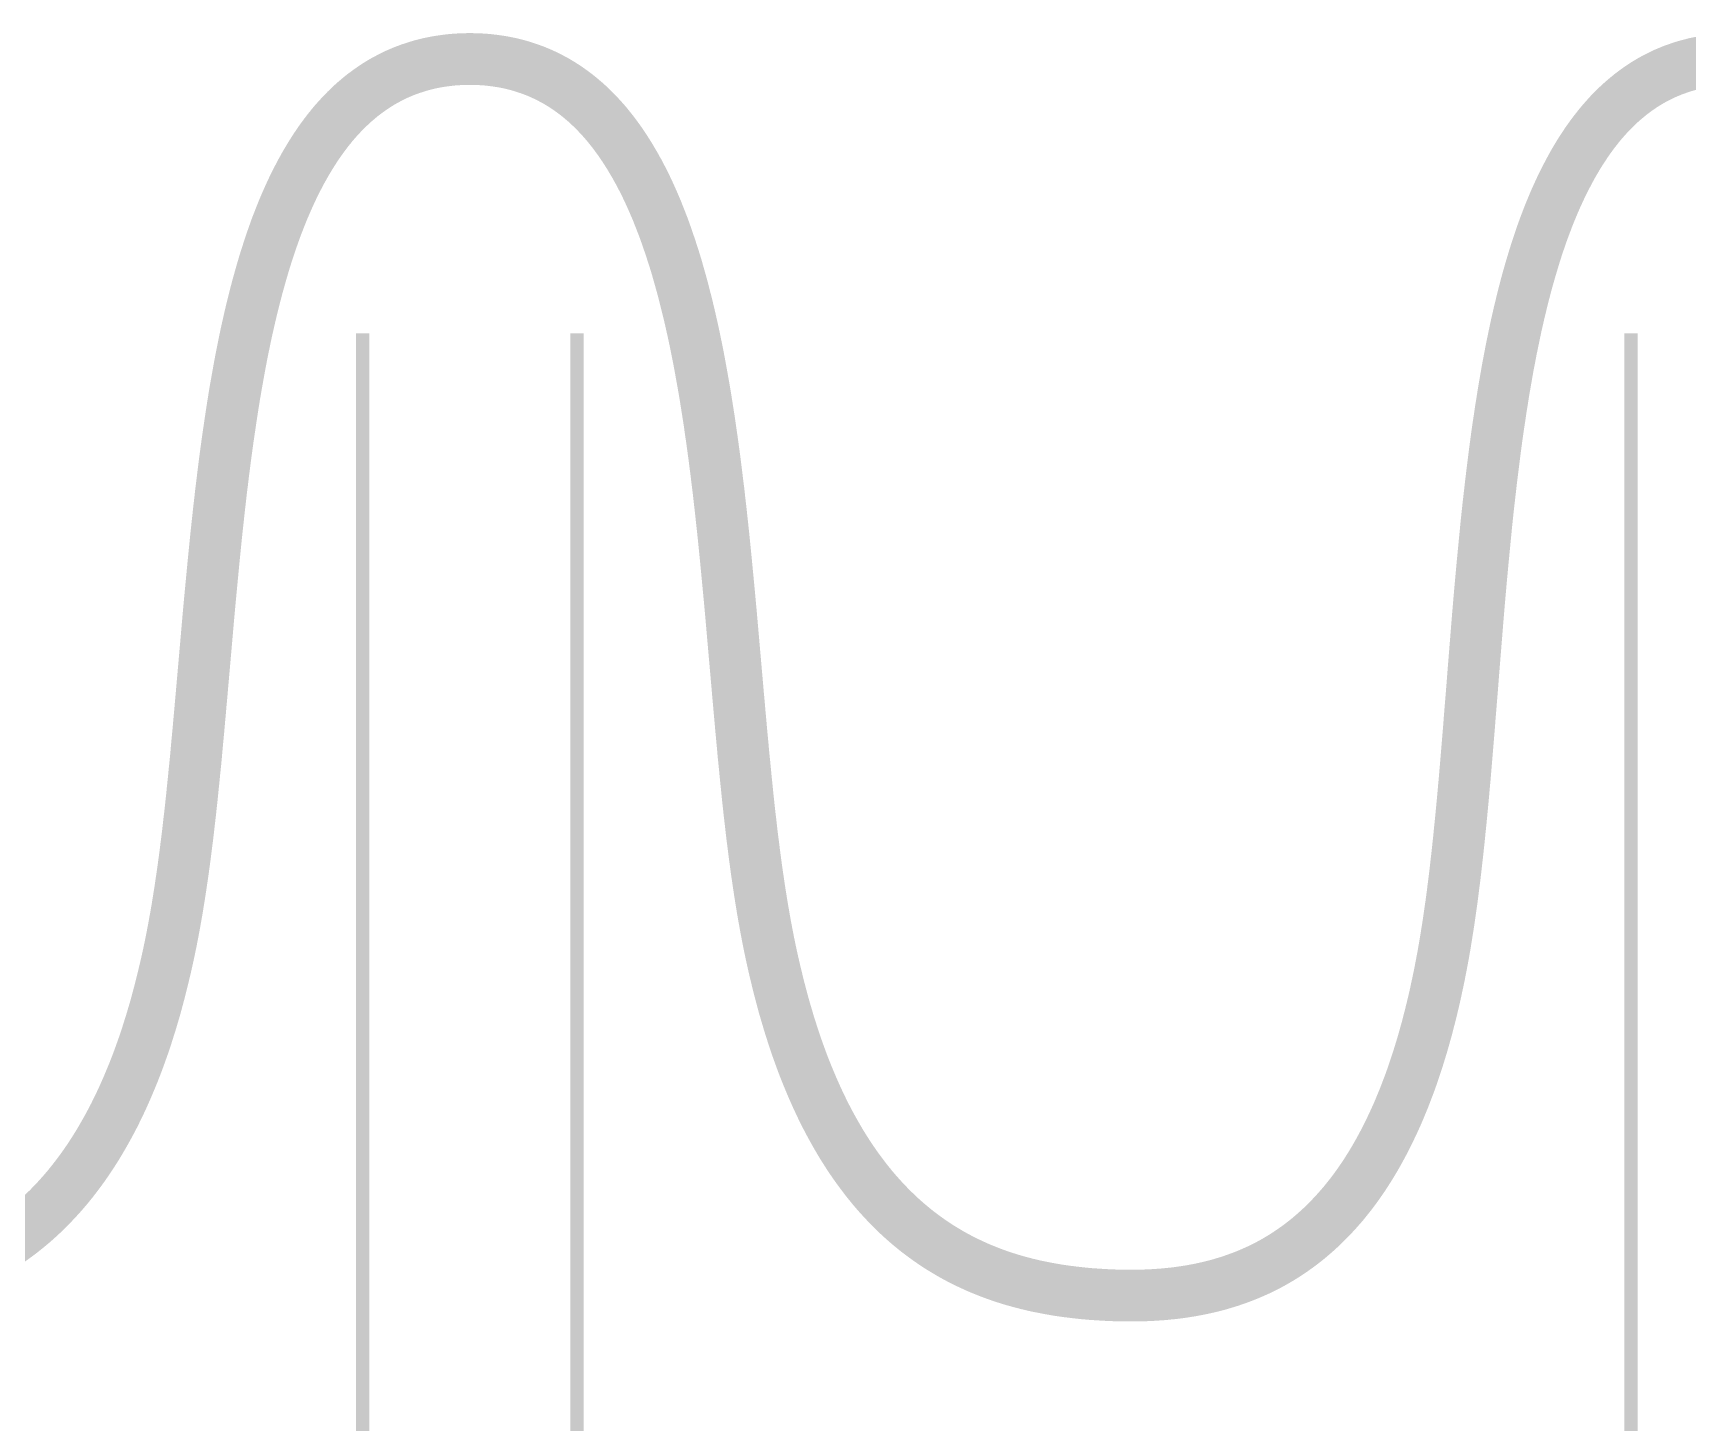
# Model space of a CAD drawing. Header units: inches. Extents: x 0 to 1068, y -53 to 297.
# Drawn here: x 113.72 to 136.11, y 206.09 to 224.89 of the extents above; entities that cross this region are included whole.
import ezdxf

# ---------------------------------------------------------------- set-up
doc = ezdxf.new("R2010")
doc.units = ezdxf.units.IN
doc.header["$MEASUREMENT"] = 0
doc.layers.add('ZAWIESIE 2D', color=250, linetype='Continuous')

msp = doc.modelspace()

# ---------------------------------------------------------------- linework, layer by layer
at = {"layer": 'ZAWIESIE 2D', "lineweight": 18}
msp.add_lwpolyline([(136.494, 224.528, 0.7, 0.7, 0), (136.453, 224.523, 0.7, 0.7, 0), (136.411, 224.518, 0.7, 0.7, 0), (136.37, 224.512, 0.7, 0.7, 0), (136.329, 224.505, 0.7, 0.7, 0), (136.289, 224.498, 0.7, 0.7, 0), (136.249, 224.49, 0.7, 0.7, 0), (136.209, 224.482, 0.7, 0.7, 0), (136.17, 224.472, 0.7, 0.7, 0), (136.131, 224.462, 0.7, 0.7, 0), (136.093, 224.452, 0.7, 0.7, 0), (136.055, 224.441, 0.7, 0.7, 0), (136.017, 224.429, 0.7, 0.7, 0), (135.98, 224.416, 0.7, 0.7, 0), (135.943, 224.403, 0.7, 0.7, 0), (135.906, 224.39, 0.7, 0.7, 0), (135.87, 224.375, 0.7, 0.7, 0), (135.834, 224.36, 0.7, 0.7, 0), (135.798, 224.345, 0.7, 0.7, 0), (135.763, 224.328, 0.7, 0.7, 0), (135.728, 224.312, 0.7, 0.7, 0), (135.693, 224.294, 0.7, 0.7, 0), (135.659, 224.276, 0.7, 0.7, 0), (135.625, 224.258, 0.7, 0.7, 0), (135.592, 224.239, 0.7, 0.7, 0), (135.559, 224.219, 0.7, 0.7, 0), (135.526, 224.199, 0.7, 0.7, 0), (135.493, 224.178, 0.7, 0.7, 0), (135.461, 224.156, 0.7, 0.7, 0), (135.429, 224.134, 0.7, 0.7, 0), (135.398, 224.112, 0.7, 0.7, 0), (135.367, 224.088, 0.7, 0.7, 0), (135.336, 224.065, 0.7, 0.7, 0), (135.305, 224.04, 0.7, 0.7, 0), (135.275, 224.015, 0.7, 0.7, 0), (135.245, 223.99, 0.7, 0.7, 0), (135.215, 223.964, 0.7, 0.7, 0), (135.186, 223.938, 0.7, 0.7, 0), (135.157, 223.911, 0.7, 0.7, 0), (135.129, 223.883, 0.7, 0.7, 0), (135.1, 223.855, 0.7, 0.7, 0), (135.072, 223.827, 0.7, 0.7, 0), (135.044, 223.798, 0.7, 0.7, 0), (135.017, 223.768, 0.7, 0.7, 0), (134.99, 223.738, 0.7, 0.7, 0), (134.963, 223.707, 0.7, 0.7, 0), (134.936, 223.676, 0.7, 0.7, 0), (134.91, 223.645, 0.7, 0.7, 0), (134.884, 223.612, 0.7, 0.7, 0), (134.859, 223.58, 0.7, 0.7, 0), (134.833, 223.547, 0.7, 0.7, 0), (134.808, 223.513, 0.7, 0.7, 0), (134.783, 223.479, 0.7, 0.7, 0), (134.759, 223.445, 0.7, 0.7, 0), (134.734, 223.41, 0.7, 0.7, 0), (134.711, 223.374, 0.7, 0.7, 0), (134.687, 223.338, 0.7, 0.7, 0), (134.663, 223.302, 0.7, 0.7, 0), (134.64, 223.265, 0.7, 0.7, 0), (134.617, 223.228, 0.7, 0.7, 0), (134.595, 223.19, 0.7, 0.7, 0), (134.572, 223.152, 0.7, 0.7, 0), (134.55, 223.114, 0.7, 0.7, 0), (134.529, 223.075, 0.7, 0.7, 0), (134.507, 223.035, 0.7, 0.7, 0), (134.486, 222.995, 0.7, 0.7, 0), (134.465, 222.955, 0.7, 0.7, 0), (134.444, 222.914, 0.7, 0.7, 0), (134.423, 222.873, 0.7, 0.7, 0), (134.403, 222.832, 0.7, 0.7, 0), (134.383, 222.79, 0.7, 0.7, 0), (134.363, 222.748, 0.7, 0.7, 0), (134.344, 222.705, 0.7, 0.7, 0), (134.324, 222.662, 0.7, 0.7, 0), (134.305, 222.618, 0.7, 0.7, 0), (134.286, 222.574, 0.7, 0.7, 0), (134.268, 222.53, 0.7, 0.7, 0), (134.249, 222.485, 0.7, 0.7, 0), (134.231, 222.44, 0.7, 0.7, 0), (134.213, 222.395, 0.7, 0.7, 0), (134.196, 222.349, 0.7, 0.7, 0), (134.178, 222.303, 0.7, 0.7, 0), (134.161, 222.257, 0.7, 0.7, 0), (134.144, 222.21, 0.7, 0.7, 0), (134.127, 222.163, 0.7, 0.7, 0), (134.111, 222.115, 0.7, 0.7, 0), (134.094, 222.067, 0.7, 0.7, 0), (134.078, 222.019, 0.7, 0.7, 0), (134.062, 221.971, 0.7, 0.7, 0), (134.047, 221.922, 0.7, 0.7, 0), (134.031, 221.873, 0.7, 0.7, 0), (134.016, 221.823, 0.7, 0.7, 0), (134.001, 221.773, 0.7, 0.7, 0), (133.986, 221.723, 0.7, 0.7, 0), (133.971, 221.673, 0.7, 0.7, 0), (133.957, 221.622, 0.7, 0.7, 0), (133.942, 221.571, 0.7, 0.7, 0), (133.928, 221.52, 0.7, 0.7, 0), (133.914, 221.468, 0.7, 0.7, 0), (133.901, 221.416, 0.7, 0.7, 0), (133.887, 221.364, 0.7, 0.7, 0), (133.874, 221.312, 0.7, 0.7, 0), (133.861, 221.259, 0.7, 0.7, 0), (133.848, 221.206, 0.7, 0.7, 0), (133.835, 221.153, 0.7, 0.7, 0), (133.822, 221.099, 0.7, 0.7, 0), (133.81, 221.045, 0.7, 0.7, 0), (133.785, 220.937, 0.7, 0.7, 0), (133.762, 220.827, 0.7, 0.7, 0), (133.739, 220.717, 0.7, 0.7, 0), (133.716, 220.606, 0.7, 0.7, 0), (133.695, 220.494, 0.7, 0.7, 0), (133.673, 220.381, 0.7, 0.7, 0), (133.653, 220.267, 0.7, 0.7, 0), (133.633, 220.152, 0.7, 0.7, 0), (133.613, 220.037, 0.7, 0.7, 0), (133.595, 219.92, 0.7, 0.7, 0), (133.576, 219.804, 0.7, 0.7, 0), (133.559, 219.686, 0.7, 0.7, 0), (133.541, 219.568, 0.7, 0.7, 0), (133.524, 219.449, 0.7, 0.7, 0), (133.508, 219.33, 0.7, 0.7, 0), (133.492, 219.21, 0.7, 0.7, 0), (133.477, 219.089, 0.7, 0.7, 0), (133.462, 218.968, 0.7, 0.7, 0), (133.447, 218.847, 0.7, 0.7, 0), (133.433, 218.725, 0.7, 0.7, 0), (133.419, 218.603, 0.7, 0.7, 0), (133.405, 218.481, 0.7, 0.7, 0), (133.392, 218.358, 0.7, 0.7, 0), (133.379, 218.235, 0.7, 0.7, 0), (133.367, 218.111, 0.7, 0.7, 0), (133.355, 217.988, 0.7, 0.7, 0), (133.331, 217.74, 0.7, 0.7, 0), (133.308, 217.492, 0.7, 0.7, 0), (133.286, 217.243, 0.7, 0.7, 0), (133.265, 216.995, 0.7, 0.7, 0), (133.245, 216.747, 0.7, 0.7, 0), (133.225, 216.499, 0.7, 0.7, 0), (133.205, 216.252, 0.7, 0.7, 0), (133.186, 216.006, 0.7, 0.7, 0), (133.176, 215.884, 0.7, 0.7, 0), (133.166, 215.762, 0.7, 0.7, 0), (133.156, 215.64, 0.7, 0.7, 0), (133.147, 215.519, 0.7, 0.7, 0), (133.137, 215.398, 0.7, 0.7, 0), (133.127, 215.277, 0.7, 0.7, 0), (133.117, 215.158, 0.7, 0.7, 0), (133.107, 215.038, 0.7, 0.7, 0), (133.097, 214.92, 0.7, 0.7, 0), (133.087, 214.801, 0.7, 0.7, 0), (133.076, 214.684, 0.7, 0.7, 0), (133.066, 214.567, 0.7, 0.7, 0), (133.055, 214.451, 0.7, 0.7, 0), (133.044, 214.336, 0.7, 0.7, 0), (133.033, 214.221, 0.7, 0.7, 0), (133.021, 214.107, 0.7, 0.7, 0), (133.01, 213.994, 0.7, 0.7, 0), (132.998, 213.882, 0.7, 0.7, 0), (132.986, 213.771, 0.7, 0.7, 0), (132.973, 213.661, 0.7, 0.7, 0), (132.961, 213.551, 0.7, 0.7, 0), (132.948, 213.443, 0.7, 0.7, 0), (132.934, 213.336, 0.7, 0.7, 0), (132.921, 213.23, 0.7, 0.7, 0), (132.907, 213.125, 0.7, 0.7, 0), (132.892, 213.021, 0.7, 0.7, 0), (132.877, 212.918, 0.7, 0.7, 0), (132.87, 212.867, 0.7, 0.7, 0), (132.862, 212.816, 0.7, 0.7, 0), (132.854, 212.766, 0.7, 0.7, 0), (132.846, 212.716, 0.7, 0.7, 0), (132.838, 212.666, 0.7, 0.7, 0), (132.83, 212.616, 0.7, 0.7, 0), (132.822, 212.567, 0.7, 0.7, 0), (132.814, 212.519, 0.7, 0.7, 0), (132.805, 212.47, 0.7, 0.7, 0), (132.797, 212.422, 0.7, 0.7, 0), (132.788, 212.374, 0.7, 0.7, 0), (132.779, 212.327, 0.7, 0.7, 0), (132.77, 212.279, 0.7, 0.7, 0), (132.761, 212.233, 0.7, 0.7, 0), (132.752, 212.186, 0.7, 0.7, 0), (132.743, 212.14, 0.7, 0.7, 0), (132.733, 212.094, 0.7, 0.7, 0), (132.724, 212.048, 0.7, 0.7, 0), (132.714, 212.003, 0.7, 0.7, 0), (132.704, 211.958, 0.7, 0.7, 0), (132.695, 211.913, 0.7, 0.7, 0), (132.685, 211.869, 0.7, 0.7, 0), (132.675, 211.825, 0.7, 0.7, 0), (132.665, 211.781, 0.7, 0.7, 0), (132.654, 211.737, 0.7, 0.7, 0), (132.644, 211.694, 0.7, 0.7, 0), (132.633, 211.651, 0.7, 0.7, 0), (132.623, 211.609, 0.7, 0.7, 0), (132.612, 211.566, 0.7, 0.7, 0), (132.601, 211.524, 0.7, 0.7, 0), (132.591, 211.483, 0.7, 0.7, 0), (132.58, 211.441, 0.7, 0.7, 0), (132.569, 211.4, 0.7, 0.7, 0), (132.557, 211.359, 0.7, 0.7, 0), (132.535, 211.279, 0.7, 0.7, 0), (132.512, 211.199, 0.7, 0.7, 0), (132.488, 211.121, 0.7, 0.7, 0), (132.464, 211.043, 0.7, 0.7, 0), (132.44, 210.967, 0.7, 0.7, 0), (132.415, 210.892, 0.7, 0.7, 0), (132.39, 210.818, 0.7, 0.7, 0), (132.365, 210.746, 0.7, 0.7, 0), (132.339, 210.674, 0.7, 0.7, 0), (132.312, 210.604, 0.7, 0.7, 0), (132.286, 210.534, 0.7, 0.7, 0), (132.259, 210.466, 0.7, 0.7, 0), (132.231, 210.399, 0.7, 0.7, 0), (132.204, 210.333, 0.7, 0.7, 0), (132.176, 210.267, 0.7, 0.7, 0), (132.147, 210.203, 0.7, 0.7, 0), (132.118, 210.14, 0.7, 0.7, 0), (132.089, 210.079, 0.7, 0.7, 0), (132.06, 210.018, 0.7, 0.7, 0), (132.03, 209.958, 0.7, 0.7, 0), (132, 209.899, 0.7, 0.7, 0), (131.969, 209.841, 0.7, 0.7, 0), (131.938, 209.784, 0.7, 0.7, 0), (131.907, 209.728, 0.7, 0.7, 0), (131.876, 209.674, 0.7, 0.7, 0), (131.844, 209.62, 0.7, 0.7, 0), (131.812, 209.567, 0.7, 0.7, 0), (131.779, 209.515, 0.7, 0.7, 0), (131.747, 209.464, 0.7, 0.7, 0), (131.714, 209.414, 0.7, 0.7, 0), (131.68, 209.365, 0.7, 0.7, 0), (131.647, 209.317, 0.7, 0.7, 0), (131.613, 209.27, 0.7, 0.7, 0), (131.578, 209.223, 0.7, 0.7, 0), (131.544, 209.178, 0.7, 0.7, 0), (131.509, 209.134, 0.7, 0.7, 0), (131.474, 209.09, 0.7, 0.7, 0), (131.439, 209.047, 0.7, 0.7, 0), (131.403, 209.006, 0.7, 0.7, 0), (131.367, 208.965, 0.7, 0.7, 0), (131.331, 208.925, 0.7, 0.7, 0), (131.294, 208.886, 0.7, 0.7, 0), (131.258, 208.847, 0.7, 0.7, 0), (131.221, 208.81, 0.7, 0.7, 0), (131.184, 208.773, 0.7, 0.7, 0), (131.146, 208.737, 0.7, 0.7, 0), (131.108, 208.702, 0.7, 0.7, 0), (131.07, 208.668, 0.7, 0.7, 0), (131.032, 208.635, 0.7, 0.7, 0), (130.994, 208.602, 0.7, 0.7, 0), (130.955, 208.57, 0.7, 0.7, 0), (130.916, 208.539, 0.7, 0.7, 0), (130.877, 208.509, 0.7, 0.7, 0), (130.838, 208.479, 0.7, 0.7, 0), (130.798, 208.451, 0.7, 0.7, 0), (130.759, 208.423, 0.7, 0.7, 0), (130.719, 208.396, 0.7, 0.7, 0), (130.679, 208.369, 0.7, 0.7, 0), (130.638, 208.343, 0.7, 0.7, 0), (130.598, 208.318, 0.7, 0.7, 0), (130.557, 208.294, 0.7, 0.7, 0), (130.516, 208.27, 0.7, 0.7, 0), (130.475, 208.247, 0.7, 0.7, 0), (130.434, 208.225, 0.7, 0.7, 0), (130.392, 208.204, 0.7, 0.7, 0), (130.35, 208.183, 0.7, 0.7, 0), (130.309, 208.162, 0.7, 0.7, 0), (130.267, 208.143, 0.7, 0.7, 0), (130.224, 208.124, 0.7, 0.7, 0), (130.182, 208.106, 0.7, 0.7, 0), (130.14, 208.088, 0.7, 0.7, 0), (130.097, 208.071, 0.7, 0.7, 0), (130.054, 208.055, 0.7, 0.7, 0), (130.011, 208.039, 0.7, 0.7, 0), (129.968, 208.024, 0.7, 0.7, 0), (129.925, 208.009, 0.7, 0.7, 0), (129.882, 207.995, 0.7, 0.7, 0), (129.838, 207.982, 0.7, 0.7, 0), (129.795, 207.969, 0.7, 0.7, 0), (129.751, 207.956, 0.7, 0.7, 0), (129.707, 207.945, 0.7, 0.7, 0), (129.663, 207.933, 0.7, 0.7, 0), (129.619, 207.923, 0.7, 0.7, 0), (129.575, 207.913, 0.7, 0.7, 0), (129.53, 207.903, 0.7, 0.7, 0), (129.486, 207.894, 0.7, 0.7, 0), (129.442, 207.886, 0.7, 0.7, 0), (129.397, 207.877, 0.7, 0.7, 0), (129.352, 207.87, 0.7, 0.7, 0), (129.307, 207.863, 0.7, 0.7, 0), (129.263, 207.856, 0.7, 0.7, 0), (129.218, 207.85, 0.7, 0.7, 0), (129.173, 207.844, 0.7, 0.7, 0), (129.128, 207.839, 0.7, 0.7, 0), (129.082, 207.835, 0.7, 0.7, 0), (129.037, 207.83, 0.7, 0.7, 0), (128.992, 207.826, 0.7, 0.7, 0), (128.947, 207.823, 0.7, 0.7, 0), (128.901, 207.82, 0.7, 0.7, 0), (128.856, 207.817, 0.7, 0.7, 0), (128.81, 207.815, 0.7, 0.7, 0), (128.765, 207.813, 0.7, 0.7, 0), (128.719, 207.812, 0.7, 0.7, 0), (128.673, 207.811, 0.7, 0.7, 0), (128.628, 207.81, 0.7, 0.7, 0), (128.582, 207.81, 0.7, 0.7, 0), (128.536, 207.81, 0.7, 0.7, 0), (128.491, 207.81, 0.7, 0.7, 0), (128.445, 207.811, 0.7, 0.7, 0), (128.399, 207.812, 0.7, 0.7, 0), (128.353, 207.813, 0.7, 0.7, 0), (128.308, 207.815, 0.7, 0.7, 0), (128.216, 207.819, 0.7, 0.7, 0), (128.124, 207.825, 0.7, 0.7, 0), (128.079, 207.828, 0.7, 0.7, 0), (128.033, 207.831, 0.7, 0.7, 0), (127.987, 207.835, 0.7, 0.7, 0), (127.941, 207.839, 0.7, 0.7, 0), (127.896, 207.844, 0.7, 0.7, 0), (127.85, 207.849, 0.7, 0.7, 0), (127.804, 207.854, 0.7, 0.7, 0), (127.759, 207.86, 0.7, 0.7, 0), (127.713, 207.865, 0.7, 0.7, 0), (127.668, 207.872, 0.7, 0.7, 0), (127.622, 207.878, 0.7, 0.7, 0), (127.577, 207.885, 0.7, 0.7, 0), (127.531, 207.893, 0.7, 0.7, 0), (127.486, 207.901, 0.7, 0.7, 0), (127.441, 207.909, 0.7, 0.7, 0), (127.396, 207.918, 0.7, 0.7, 0), (127.351, 207.927, 0.7, 0.7, 0), (127.305, 207.936, 0.7, 0.7, 0), (127.26, 207.946, 0.7, 0.7, 0), (127.216, 207.957, 0.7, 0.7, 0), (127.171, 207.967, 0.7, 0.7, 0), (127.126, 207.979, 0.7, 0.7, 0), (127.081, 207.99, 0.7, 0.7, 0), (127.037, 208.003, 0.7, 0.7, 0), (126.992, 208.015, 0.7, 0.7, 0), (126.948, 208.028, 0.7, 0.7, 0), (126.904, 208.042, 0.7, 0.7, 0), (126.859, 208.056, 0.7, 0.7, 0), (126.815, 208.071, 0.7, 0.7, 0), (126.771, 208.086, 0.7, 0.7, 0), (126.727, 208.102, 0.7, 0.7, 0), (126.684, 208.118, 0.7, 0.7, 0), (126.64, 208.135, 0.7, 0.7, 0), (126.597, 208.152, 0.7, 0.7, 0), (126.553, 208.17, 0.7, 0.7, 0), (126.51, 208.188, 0.7, 0.7, 0), (126.467, 208.207, 0.7, 0.7, 0), (126.424, 208.227, 0.7, 0.7, 0), (126.381, 208.247, 0.7, 0.7, 0), (126.339, 208.267, 0.7, 0.7, 0), (126.296, 208.289, 0.7, 0.7, 0), (126.254, 208.31, 0.7, 0.7, 0), (126.211, 208.333, 0.7, 0.7, 0), (126.169, 208.356, 0.7, 0.7, 0), (126.128, 208.379, 0.7, 0.7, 0), (126.086, 208.404, 0.7, 0.7, 0), (126.044, 208.429, 0.7, 0.7, 0), (126.003, 208.454, 0.7, 0.7, 0), (125.962, 208.48, 0.7, 0.7, 0), (125.921, 208.507, 0.7, 0.7, 0), (125.88, 208.535, 0.7, 0.7, 0), (125.839, 208.563, 0.7, 0.7, 0), (125.799, 208.592, 0.7, 0.7, 0), (125.759, 208.621, 0.7, 0.7, 0), (125.719, 208.651, 0.7, 0.7, 0), (125.679, 208.682, 0.7, 0.7, 0), (125.639, 208.714, 0.7, 0.7, 0), (125.6, 208.746, 0.7, 0.7, 0), (125.56, 208.779, 0.7, 0.7, 0), (125.521, 208.813, 0.7, 0.7, 0), (125.483, 208.847, 0.7, 0.7, 0), (125.444, 208.882, 0.7, 0.7, 0), (125.406, 208.918, 0.7, 0.7, 0), (125.368, 208.955, 0.7, 0.7, 0), (125.33, 208.992, 0.7, 0.7, 0), (125.292, 209.031, 0.7, 0.7, 0), (125.255, 209.07, 0.7, 0.7, 0), (125.218, 209.109, 0.7, 0.7, 0), (125.181, 209.15, 0.7, 0.7, 0), (125.144, 209.191, 0.7, 0.7, 0), (125.108, 209.233, 0.7, 0.7, 0), (125.071, 209.276, 0.7, 0.7, 0), (125.036, 209.32, 0.7, 0.7, 0), (125, 209.364, 0.7, 0.7, 0), (124.965, 209.41, 0.7, 0.7, 0), (124.93, 209.456, 0.7, 0.7, 0), (124.895, 209.503, 0.7, 0.7, 0), (124.86, 209.551, 0.7, 0.7, 0), (124.826, 209.6, 0.7, 0.7, 0), (124.792, 209.649, 0.7, 0.7, 0), (124.758, 209.7, 0.7, 0.7, 0), (124.725, 209.751, 0.7, 0.7, 0), (124.692, 209.803, 0.7, 0.7, 0), (124.659, 209.856, 0.7, 0.7, 0), (124.627, 209.91, 0.7, 0.7, 0), (124.595, 209.965, 0.7, 0.7, 0), (124.563, 210.021, 0.7, 0.7, 0), (124.531, 210.078, 0.7, 0.7, 0), (124.5, 210.135, 0.7, 0.7, 0), (124.469, 210.194, 0.7, 0.7, 0), (124.438, 210.253, 0.7, 0.7, 0), (124.408, 210.314, 0.7, 0.7, 0), (124.378, 210.375, 0.7, 0.7, 0), (124.349, 210.437, 0.7, 0.7, 0), (124.319, 210.501, 0.7, 0.7, 0), (124.291, 210.565, 0.7, 0.7, 0), (124.262, 210.63, 0.7, 0.7, 0), (124.234, 210.697, 0.7, 0.7, 0), (124.206, 210.764, 0.7, 0.7, 0), (124.178, 210.832, 0.7, 0.7, 0), (124.151, 210.901, 0.7, 0.7, 0), (124.124, 210.971, 0.7, 0.7, 0), (124.098, 211.043, 0.7, 0.7, 0), (124.072, 211.115, 0.7, 0.7, 0), (124.046, 211.188, 0.7, 0.7, 0), (124.021, 211.263, 0.7, 0.7, 0), (123.996, 211.338, 0.7, 0.7, 0), (123.972, 211.415, 0.7, 0.7, 0), (123.947, 211.492, 0.7, 0.7, 0), (123.924, 211.571, 0.7, 0.7, 0), (123.9, 211.651, 0.7, 0.7, 0), (123.877, 211.731, 0.7, 0.7, 0), (123.855, 211.813, 0.7, 0.7, 0), (123.833, 211.896, 0.7, 0.7, 0), (123.811, 211.98, 0.7, 0.7, 0), (123.79, 212.065, 0.7, 0.7, 0), (123.769, 212.152, 0.7, 0.7, 0), (123.748, 212.239, 0.7, 0.7, 0), (123.728, 212.328, 0.7, 0.7, 0), (123.708, 212.417, 0.7, 0.7, 0), (123.689, 212.508, 0.7, 0.7, 0), (123.67, 212.6, 0.7, 0.7, 0), (123.652, 212.693, 0.7, 0.7, 0), (123.643, 212.74, 0.7, 0.7, 0), (123.634, 212.788, 0.7, 0.7, 0), (123.625, 212.835, 0.7, 0.7, 0), (123.617, 212.883, 0.7, 0.7, 0), (123.608, 212.931, 0.7, 0.7, 0), (123.6, 212.98, 0.7, 0.7, 0), (123.591, 213.028, 0.7, 0.7, 0), (123.583, 213.078, 0.7, 0.7, 0), (123.567, 213.177, 0.7, 0.7, 0), (123.551, 213.277, 0.7, 0.7, 0), (123.536, 213.378, 0.7, 0.7, 0), (123.521, 213.48, 0.7, 0.7, 0), (123.506, 213.584, 0.7, 0.7, 0), (123.492, 213.688, 0.7, 0.7, 0), (123.478, 213.793, 0.7, 0.7, 0), (123.465, 213.899, 0.7, 0.7, 0), (123.451, 214.007, 0.7, 0.7, 0), (123.438, 214.115, 0.7, 0.7, 0), (123.426, 214.224, 0.7, 0.7, 0), (123.413, 214.333, 0.7, 0.7, 0), (123.401, 214.444, 0.7, 0.7, 0), (123.389, 214.555, 0.7, 0.7, 0), (123.378, 214.667, 0.7, 0.7, 0), (123.366, 214.78, 0.7, 0.7, 0), (123.355, 214.893, 0.7, 0.7, 0), (123.344, 215.007, 0.7, 0.7, 0), (123.332, 215.122, 0.7, 0.7, 0), (123.322, 215.237, 0.7, 0.7, 0), (123.311, 215.353, 0.7, 0.7, 0), (123.3, 215.469, 0.7, 0.7, 0), (123.29, 215.586, 0.7, 0.7, 0), (123.279, 215.703, 0.7, 0.7, 0), (123.269, 215.821, 0.7, 0.7, 0), (123.258, 215.939, 0.7, 0.7, 0), (123.248, 216.057, 0.7, 0.7, 0), (123.227, 216.295, 0.7, 0.7, 0), (123.206, 216.534, 0.7, 0.7, 0), (123.185, 216.774, 0.7, 0.7, 0), (123.164, 217.015, 0.7, 0.7, 0), (123.142, 217.255, 0.7, 0.7, 0), (123.119, 217.496, 0.7, 0.7, 0), (123.096, 217.737, 0.7, 0.7, 0), (123.072, 217.978, 0.7, 0.7, 0), (123.06, 218.098, 0.7, 0.7, 0), (123.047, 218.217, 0.7, 0.7, 0), (123.034, 218.337, 0.7, 0.7, 0), (123.021, 218.457, 0.7, 0.7, 0), (123.007, 218.576, 0.7, 0.7, 0), (122.994, 218.695, 0.7, 0.7, 0), (122.979, 218.813, 0.7, 0.7, 0), (122.965, 218.931, 0.7, 0.7, 0), (122.95, 219.049, 0.7, 0.7, 0), (122.935, 219.166, 0.7, 0.7, 0), (122.919, 219.283, 0.7, 0.7, 0), (122.903, 219.4, 0.7, 0.7, 0), (122.886, 219.515, 0.7, 0.7, 0), (122.87, 219.631, 0.7, 0.7, 0), (122.852, 219.745, 0.7, 0.7, 0), (122.834, 219.86, 0.7, 0.7, 0), (122.816, 219.973, 0.7, 0.7, 0), (122.797, 220.086, 0.7, 0.7, 0), (122.777, 220.198, 0.7, 0.7, 0), (122.757, 220.31, 0.7, 0.7, 0), (122.737, 220.42, 0.7, 0.7, 0), (122.716, 220.53, 0.7, 0.7, 0), (122.694, 220.639, 0.7, 0.7, 0), (122.672, 220.747, 0.7, 0.7, 0), (122.649, 220.855, 0.7, 0.7, 0), (122.625, 220.961, 0.7, 0.7, 0), (122.601, 221.067, 0.7, 0.7, 0), (122.576, 221.171, 0.7, 0.7, 0), (122.55, 221.275, 0.7, 0.7, 0), (122.537, 221.326, 0.7, 0.7, 0), (122.524, 221.377, 0.7, 0.7, 0), (122.511, 221.428, 0.7, 0.7, 0), (122.497, 221.479, 0.7, 0.7, 0), (122.483, 221.529, 0.7, 0.7, 0), (122.469, 221.579, 0.7, 0.7, 0), (122.455, 221.629, 0.7, 0.7, 0), (122.441, 221.678, 0.7, 0.7, 0), (122.427, 221.728, 0.7, 0.7, 0), (122.412, 221.776, 0.7, 0.7, 0), (122.397, 221.825, 0.7, 0.7, 0), (122.382, 221.873, 0.7, 0.7, 0), (122.366, 221.921, 0.7, 0.7, 0), (122.351, 221.969, 0.7, 0.7, 0), (122.335, 222.016, 0.7, 0.7, 0), (122.319, 222.063, 0.7, 0.7, 0), (122.303, 222.11, 0.7, 0.7, 0), (122.287, 222.157, 0.7, 0.7, 0), (122.27, 222.203, 0.7, 0.7, 0), (122.254, 222.249, 0.7, 0.7, 0), (122.237, 222.294, 0.7, 0.7, 0), (122.219, 222.339, 0.7, 0.7, 0), (122.202, 222.384, 0.7, 0.7, 0), (122.184, 222.428, 0.7, 0.7, 0), (122.167, 222.472, 0.7, 0.7, 0), (122.149, 222.516, 0.7, 0.7, 0), (122.13, 222.559, 0.7, 0.7, 0), (122.112, 222.602, 0.7, 0.7, 0), (122.093, 222.645, 0.7, 0.7, 0), (122.074, 222.687, 0.7, 0.7, 0), (122.055, 222.729, 0.7, 0.7, 0), (122.035, 222.771, 0.7, 0.7, 0), (122.016, 222.812, 0.7, 0.7, 0), (121.996, 222.853, 0.7, 0.7, 0), (121.976, 222.893, 0.7, 0.7, 0), (121.955, 222.933, 0.7, 0.7, 0), (121.935, 222.972, 0.7, 0.7, 0), (121.914, 223.012, 0.7, 0.7, 0), (121.892, 223.05, 0.7, 0.7, 0), (121.871, 223.089, 0.7, 0.7, 0), (121.849, 223.127, 0.7, 0.7, 0), (121.827, 223.164, 0.7, 0.7, 0), (121.805, 223.201, 0.7, 0.7, 0), (121.783, 223.238, 0.7, 0.7, 0), (121.76, 223.274, 0.7, 0.7, 0), (121.737, 223.31, 0.7, 0.7, 0), (121.714, 223.346, 0.7, 0.7, 0), (121.69, 223.381, 0.7, 0.7, 0), (121.667, 223.415, 0.7, 0.7, 0), (121.643, 223.449, 0.7, 0.7, 0), (121.618, 223.483, 0.7, 0.7, 0), (121.594, 223.516, 0.7, 0.7, 0), (121.569, 223.549, 0.7, 0.7, 0), (121.544, 223.581, 0.7, 0.7, 0), (121.518, 223.613, 0.7, 0.7, 0), (121.493, 223.645, 0.7, 0.7, 0), (121.467, 223.676, 0.7, 0.7, 0), (121.44, 223.706, 0.7, 0.7, 0), (121.414, 223.736, 0.7, 0.7, 0), (121.387, 223.765, 0.7, 0.7, 0), (121.36, 223.794, 0.7, 0.7, 0), (121.332, 223.823, 0.7, 0.7, 0), (121.305, 223.851, 0.7, 0.7, 0), (121.277, 223.878, 0.7, 0.7, 0), (121.248, 223.905, 0.7, 0.7, 0), (121.22, 223.932, 0.7, 0.7, 0), (121.191, 223.958, 0.7, 0.7, 0), (121.161, 223.983, 0.7, 0.7, 0), (121.132, 224.008, 0.7, 0.7, 0), (121.102, 224.033, 0.7, 0.7, 0), (121.072, 224.057, 0.7, 0.7, 0), (121.041, 224.08, 0.7, 0.7, 0), (121.01, 224.103, 0.7, 0.7, 0), (120.979, 224.125, 0.7, 0.7, 0), (120.948, 224.147, 0.7, 0.7, 0), (120.916, 224.168, 0.7, 0.7, 0), (120.884, 224.189, 0.7, 0.7, 0), (120.852, 224.209, 0.7, 0.7, 0), (120.819, 224.229, 0.7, 0.7, 0), (120.786, 224.248, 0.7, 0.7, 0), (120.752, 224.266, 0.7, 0.7, 0), (120.719, 224.284, 0.7, 0.7, 0), (120.684, 224.302, 0.7, 0.7, 0), (120.65, 224.318, 0.7, 0.7, 0), (120.615, 224.335, 0.7, 0.7, 0), (120.58, 224.35, 0.7, 0.7, 0), (120.545, 224.365, 0.7, 0.7, 0), (120.509, 224.38, 0.7, 0.7, 0), (120.473, 224.393, 0.7, 0.7, 0), (120.436, 224.407, 0.7, 0.7, 0), (120.399, 224.419, 0.7, 0.7, 0), (120.362, 224.431, 0.7, 0.7, 0), (120.325, 224.443, 0.7, 0.7, 0), (120.287, 224.454, 0.7, 0.7, 0), (120.248, 224.464, 0.7, 0.7, 0), (120.21, 224.474, 0.7, 0.7, 0), (120.171, 224.483, 0.7, 0.7, 0), (120.131, 224.491, 0.7, 0.7, 0), (120.092, 224.499, 0.7, 0.7, 0), (120.051, 224.506, 0.7, 0.7, 0), (120.011, 224.512, 0.7, 0.7, 0), (119.97, 224.518, 0.7, 0.7, 0), (119.929, 224.523, 0.7, 0.7, 0), (119.887, 224.528, 0.7, 0.7, 0), (119.845, 224.532, 0.7, 0.7, 0), (119.803, 224.535, 0.7, 0.7, 0), (119.76, 224.537, 0.7, 0.7, 0), (119.717, 224.539, 0.7, 0.7, 0), (119.673, 224.54, 0.7, 0.7, 0), (119.63, 224.541, 0.7, 0.7, 0), (119.586, 224.54, 0.7, 0.7, 0), (119.542, 224.539, 0.7, 0.7, 0), (119.499, 224.537, 0.7, 0.7, 0), (119.456, 224.535, 0.7, 0.7, 0), (119.414, 224.532, 0.7, 0.7, 0), (119.372, 224.528, 0.7, 0.7, 0), (119.33, 224.523, 0.7, 0.7, 0), (119.289, 224.518, 0.7, 0.7, 0), (119.248, 224.512, 0.7, 0.7, 0), (119.208, 224.506, 0.7, 0.7, 0), (119.167, 224.499, 0.7, 0.7, 0), (119.128, 224.491, 0.7, 0.7, 0), (119.088, 224.483, 0.7, 0.7, 0), (119.049, 224.474, 0.7, 0.7, 0), (119.011, 224.464, 0.7, 0.7, 0), (118.972, 224.454, 0.7, 0.7, 0), (118.935, 224.443, 0.7, 0.7, 0), (118.897, 224.431, 0.7, 0.7, 0), (118.86, 224.419, 0.7, 0.7, 0), (118.823, 224.407, 0.7, 0.7, 0), (118.786, 224.393, 0.7, 0.7, 0), (118.75, 224.38, 0.7, 0.7, 0), (118.714, 224.365, 0.7, 0.7, 0), (118.679, 224.35, 0.7, 0.7, 0), (118.644, 224.335, 0.7, 0.7, 0), (118.609, 224.318, 0.7, 0.7, 0), (118.575, 224.302, 0.7, 0.7, 0), (118.541, 224.284, 0.7, 0.7, 0), (118.507, 224.266, 0.7, 0.7, 0), (118.473, 224.248, 0.7, 0.7, 0), (118.44, 224.229, 0.7, 0.7, 0), (118.407, 224.209, 0.7, 0.7, 0), (118.375, 224.189, 0.7, 0.7, 0), (118.343, 224.168, 0.7, 0.7, 0), (118.311, 224.147, 0.7, 0.7, 0), (118.28, 224.125, 0.7, 0.7, 0), (118.249, 224.103, 0.7, 0.7, 0), (118.218, 224.08, 0.7, 0.7, 0), (118.187, 224.057, 0.7, 0.7, 0), (118.157, 224.033, 0.7, 0.7, 0), (118.127, 224.008, 0.7, 0.7, 0), (118.098, 223.983, 0.7, 0.7, 0), (118.068, 223.958, 0.7, 0.7, 0), (118.039, 223.932, 0.7, 0.7, 0), (118.011, 223.905, 0.7, 0.7, 0), (117.982, 223.878, 0.7, 0.7, 0), (117.954, 223.851, 0.7, 0.7, 0), (117.927, 223.823, 0.7, 0.7, 0), (117.899, 223.794, 0.7, 0.7, 0), (117.872, 223.765, 0.7, 0.7, 0), (117.845, 223.736, 0.7, 0.7, 0), (117.819, 223.706, 0.7, 0.7, 0), (117.792, 223.676, 0.7, 0.7, 0), (117.766, 223.645, 0.7, 0.7, 0), (117.741, 223.613, 0.7, 0.7, 0), (117.715, 223.581, 0.7, 0.7, 0), (117.69, 223.549, 0.7, 0.7, 0), (117.665, 223.516, 0.7, 0.7, 0), (117.641, 223.483, 0.7, 0.7, 0), (117.616, 223.449, 0.7, 0.7, 0), (117.592, 223.415, 0.7, 0.7, 0), (117.569, 223.381, 0.7, 0.7, 0), (117.545, 223.346, 0.7, 0.7, 0), (117.522, 223.31, 0.7, 0.7, 0), (117.499, 223.274, 0.7, 0.7, 0), (117.476, 223.238, 0.7, 0.7, 0), (117.454, 223.201, 0.7, 0.7, 0), (117.432, 223.164, 0.7, 0.7, 0), (117.41, 223.127, 0.7, 0.7, 0), (117.388, 223.089, 0.7, 0.7, 0), (117.367, 223.05, 0.7, 0.7, 0), (117.345, 223.012, 0.7, 0.7, 0), (117.325, 222.972, 0.7, 0.7, 0), (117.304, 222.933, 0.7, 0.7, 0), (117.283, 222.893, 0.7, 0.7, 0), (117.263, 222.853, 0.7, 0.7, 0), (117.243, 222.812, 0.7, 0.7, 0), (117.224, 222.771, 0.7, 0.7, 0), (117.204, 222.729, 0.7, 0.7, 0), (117.185, 222.687, 0.7, 0.7, 0), (117.166, 222.645, 0.7, 0.7, 0), (117.147, 222.602, 0.7, 0.7, 0), (117.129, 222.559, 0.7, 0.7, 0), (117.11, 222.516, 0.7, 0.7, 0), (117.092, 222.472, 0.7, 0.7, 0), (117.075, 222.428, 0.7, 0.7, 0), (117.057, 222.384, 0.7, 0.7, 0), (117.04, 222.339, 0.7, 0.7, 0), (117.022, 222.294, 0.7, 0.7, 0), (117.005, 222.249, 0.7, 0.7, 0), (116.989, 222.203, 0.7, 0.7, 0), (116.972, 222.157, 0.7, 0.7, 0), (116.956, 222.11, 0.7, 0.7, 0), (116.94, 222.063, 0.7, 0.7, 0), (116.924, 222.016, 0.7, 0.7, 0), (116.908, 221.969, 0.7, 0.7, 0), (116.893, 221.921, 0.7, 0.7, 0), (116.877, 221.873, 0.7, 0.7, 0), (116.862, 221.825, 0.7, 0.7, 0), (116.847, 221.776, 0.7, 0.7, 0), (116.833, 221.728, 0.7, 0.7, 0), (116.818, 221.678, 0.7, 0.7, 0), (116.804, 221.629, 0.7, 0.7, 0), (116.79, 221.579, 0.7, 0.7, 0), (116.776, 221.529, 0.7, 0.7, 0), (116.762, 221.479, 0.7, 0.7, 0), (116.748, 221.428, 0.7, 0.7, 0), (116.735, 221.377, 0.7, 0.7, 0), (116.722, 221.326, 0.7, 0.7, 0), (116.709, 221.275, 0.7, 0.7, 0), (116.683, 221.171, 0.7, 0.7, 0), (116.658, 221.067, 0.7, 0.7, 0), (116.634, 220.961, 0.7, 0.7, 0), (116.61, 220.855, 0.7, 0.7, 0), (116.587, 220.747, 0.7, 0.7, 0), (116.565, 220.639, 0.7, 0.7, 0), (116.543, 220.53, 0.7, 0.7, 0), (116.522, 220.42, 0.7, 0.7, 0), (116.502, 220.31, 0.7, 0.7, 0), (116.482, 220.198, 0.7, 0.7, 0), (116.462, 220.086, 0.7, 0.7, 0), (116.443, 219.973, 0.7, 0.7, 0), (116.425, 219.86, 0.7, 0.7, 0), (116.407, 219.745, 0.7, 0.7, 0), (116.39, 219.631, 0.7, 0.7, 0), (116.373, 219.515, 0.7, 0.7, 0), (116.356, 219.4, 0.7, 0.7, 0), (116.34, 219.283, 0.7, 0.7, 0), (116.324, 219.166, 0.7, 0.7, 0), (116.309, 219.049, 0.7, 0.7, 0), (116.294, 218.931, 0.7, 0.7, 0), (116.28, 218.813, 0.7, 0.7, 0), (116.265, 218.695, 0.7, 0.7, 0), (116.252, 218.576, 0.7, 0.7, 0), (116.238, 218.457, 0.7, 0.7, 0), (116.225, 218.337, 0.7, 0.7, 0), (116.212, 218.217, 0.7, 0.7, 0), (116.199, 218.098, 0.7, 0.7, 0), (116.187, 217.978, 0.7, 0.7, 0), (116.163, 217.737, 0.7, 0.7, 0), (116.14, 217.496, 0.7, 0.7, 0), (116.117, 217.255, 0.7, 0.7, 0), (116.095, 217.015, 0.7, 0.7, 0), (116.074, 216.774, 0.7, 0.7, 0), (116.053, 216.534, 0.7, 0.7, 0), (116.032, 216.295, 0.7, 0.7, 0), (116.011, 216.057, 0.7, 0.7, 0), (116.001, 215.939, 0.7, 0.7, 0), (115.99, 215.821, 0.7, 0.7, 0), (115.98, 215.703, 0.7, 0.7, 0), (115.969, 215.586, 0.7, 0.7, 0), (115.959, 215.469, 0.7, 0.7, 0), (115.948, 215.353, 0.7, 0.7, 0), (115.937, 215.237, 0.7, 0.7, 0), (115.927, 215.122, 0.7, 0.7, 0), (115.916, 215.007, 0.7, 0.7, 0), (115.904, 214.893, 0.7, 0.7, 0), (115.893, 214.78, 0.7, 0.7, 0), (115.881, 214.667, 0.7, 0.7, 0), (115.87, 214.555, 0.7, 0.7, 0), (115.858, 214.444, 0.7, 0.7, 0), (115.846, 214.333, 0.7, 0.7, 0), (115.833, 214.224, 0.7, 0.7, 0), (115.821, 214.115, 0.7, 0.7, 0), (115.808, 214.007, 0.7, 0.7, 0), (115.794, 213.899, 0.7, 0.7, 0), (115.781, 213.793, 0.7, 0.7, 0), (115.767, 213.688, 0.7, 0.7, 0), (115.753, 213.584, 0.7, 0.7, 0), (115.738, 213.48, 0.7, 0.7, 0), (115.723, 213.378, 0.7, 0.7, 0), (115.708, 213.277, 0.7, 0.7, 0), (115.692, 213.177, 0.7, 0.7, 0), (115.676, 213.078, 0.7, 0.7, 0), (115.668, 213.028, 0.7, 0.7, 0), (115.659, 212.98, 0.7, 0.7, 0), (115.651, 212.931, 0.7, 0.7, 0), (115.642, 212.883, 0.7, 0.7, 0), (115.634, 212.835, 0.7, 0.7, 0), (115.625, 212.788, 0.7, 0.7, 0), (115.616, 212.74, 0.7, 0.7, 0), (115.607, 212.693, 0.7, 0.7, 0), (115.589, 212.6, 0.7, 0.7, 0), (115.57, 212.508, 0.7, 0.7, 0), (115.551, 212.417, 0.7, 0.7, 0), (115.531, 212.328, 0.7, 0.7, 0), (115.511, 212.239, 0.7, 0.7, 0), (115.49, 212.152, 0.7, 0.7, 0), (115.469, 212.065, 0.7, 0.7, 0), (115.448, 211.98, 0.7, 0.7, 0), (115.426, 211.896, 0.7, 0.7, 0), (115.404, 211.813, 0.7, 0.7, 0), (115.382, 211.731, 0.7, 0.7, 0), (115.359, 211.651, 0.7, 0.7, 0), (115.335, 211.571, 0.7, 0.7, 0), (115.312, 211.492, 0.7, 0.7, 0), (115.287, 211.415, 0.7, 0.7, 0), (115.263, 211.338, 0.7, 0.7, 0), (115.238, 211.263, 0.7, 0.7, 0), (115.213, 211.188, 0.7, 0.7, 0), (115.187, 211.115, 0.7, 0.7, 0), (115.161, 211.043, 0.7, 0.7, 0), (115.135, 210.971, 0.7, 0.7, 0), (115.108, 210.901, 0.7, 0.7, 0), (115.081, 210.832, 0.7, 0.7, 0), (115.053, 210.764, 0.7, 0.7, 0), (115.025, 210.697, 0.7, 0.7, 0), (114.997, 210.63, 0.7, 0.7, 0), (114.968, 210.565, 0.7, 0.7, 0), (114.94, 210.501, 0.7, 0.7, 0), (114.91, 210.437, 0.7, 0.7, 0), (114.881, 210.375, 0.7, 0.7, 0), (114.851, 210.314, 0.7, 0.7, 0), (114.821, 210.253, 0.7, 0.7, 0), (114.79, 210.194, 0.7, 0.7, 0), (114.759, 210.135, 0.7, 0.7, 0), (114.728, 210.078, 0.7, 0.7, 0), (114.696, 210.021, 0.7, 0.7, 0), (114.664, 209.965, 0.7, 0.7, 0), (114.632, 209.91, 0.7, 0.7, 0), (114.6, 209.856, 0.7, 0.7, 0), (114.567, 209.803, 0.7, 0.7, 0), (114.534, 209.751, 0.7, 0.7, 0), (114.501, 209.7, 0.7, 0.7, 0), (114.467, 209.649, 0.7, 0.7, 0), (114.433, 209.6, 0.7, 0.7, 0), (114.399, 209.551, 0.7, 0.7, 0), (114.364, 209.503, 0.7, 0.7, 0), (114.329, 209.456, 0.7, 0.7, 0), (114.294, 209.41, 0.7, 0.7, 0), (114.259, 209.364, 0.7, 0.7, 0), (114.223, 209.32, 0.7, 0.7, 0), (114.188, 209.276, 0.7, 0.7, 0), (114.151, 209.233, 0.7, 0.7, 0), (114.115, 209.191, 0.7, 0.7, 0), (114.078, 209.15, 0.7, 0.7, 0), (114.041, 209.109, 0.7, 0.7, 0), (114.004, 209.07, 0.7, 0.7, 0), (113.967, 209.031, 0.7, 0.7, 0), (113.929, 208.992, 0.7, 0.7, 0), (113.891, 208.955, 0.7, 0.7, 0), (113.853, 208.918, 0.7, 0.7, 0), (113.815, 208.882, 0.7, 0.7, 0), (113.776, 208.847, 0.7, 0.7, 0), (113.738, 208.813, 0.7, 0.7, 0), (113.699, 208.779, 0.7, 0.7, 0), (113.659, 208.746, 0.7, 0.7, 0), (113.62, 208.714, 0.7, 0.7, 0), (113.58, 208.682, 0.7, 0.7, 0), (113.54, 208.651, 0.7, 0.7, 0), (113.5, 208.621, 0.7, 0.7, 0), (113.46, 208.592, 0.7, 0.7, 0), (113.42, 208.563, 0.7, 0.7, 0), (113.379, 208.535, 0.7, 0.7, 0), (113.338, 208.507, 0.7, 0.7, 0)], format="xyseb", dxfattribs=at)
at = {"layer": 'ZAWIESIE 2D', "lineweight": 18, "const_width": 0.18}
for points in [[(118.18, 220.829), (118.18, 195.581)], [(121.079, 220.829), (121.079, 195.581)], [(135.337, 220.829), (135.337, 195.581)]]:
    msp.add_lwpolyline(points, dxfattribs=at)

doc.saveas('drawing.dxf')
